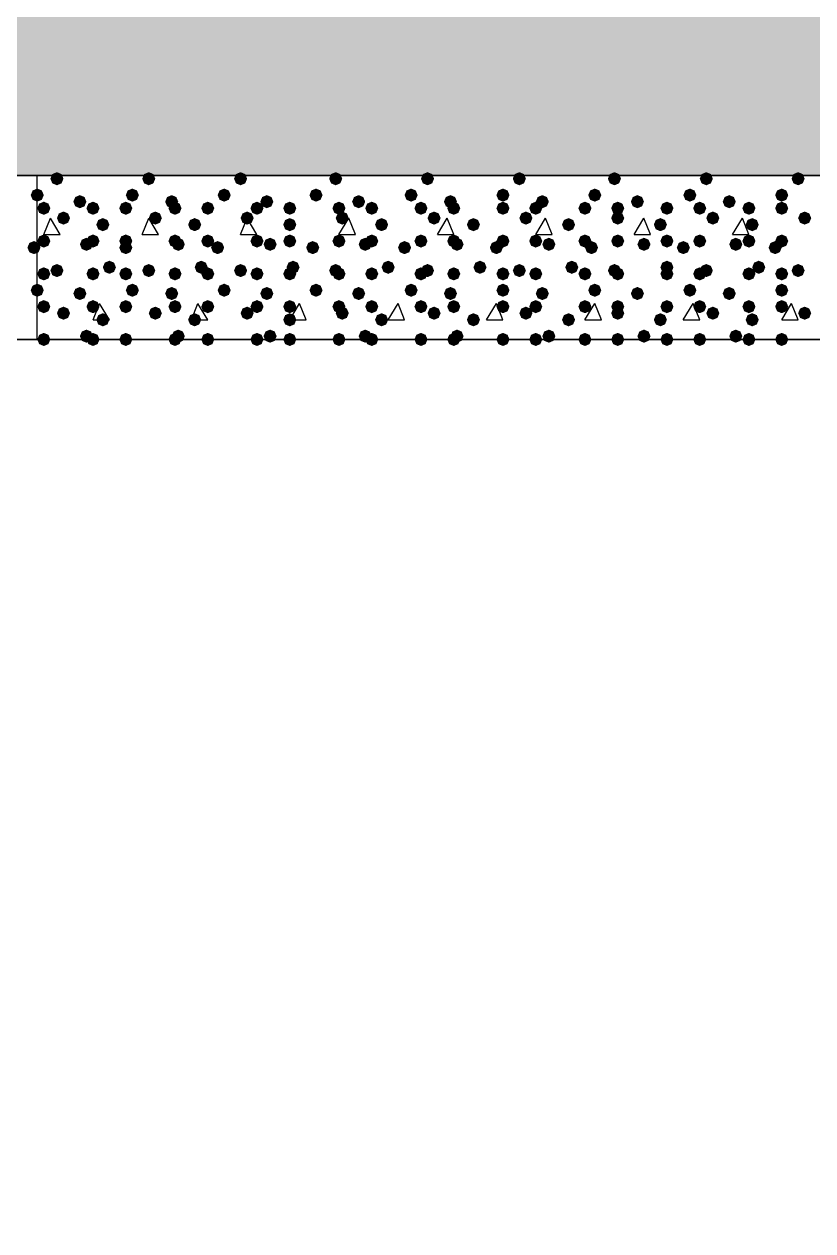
# Model space of a CAD drawing. Header units: millimetres. Extents: x 0 to 420, y 0 to 297.
# Drawn here: x 48.51 to 58.7, y 134.84 to 150.42 of the extents above; entities that cross this region are included whole.
import ezdxf

# ---------------------------------------------------------------- set-up
doc = ezdxf.new("R2010")
doc.units = ezdxf.units.MM
doc.layers.get('0').update_dxf_attribs({"linetype": 'CONTINUOUS'})

msp = doc.modelspace()

# ---------------------------------------------------------------- hatches: boundary and pattern name
at = {"true_color": 0x000008}
h = msp.add_hatch(color=0, dxfattribs=at)
h.paths.add_polyline_path([(379.603, 160.485667), (33.528, 160.485667), (379.603, 148.463)], flags=0)
h.paths.add_polyline_path([(33.528, 160.485667), (379.603, 148.463), (33.528, 148.463)], flags=0)
for points in [[(49.022, 148.420667), (48.997129, 148.360871), (48.937333, 148.336), (48.877538, 148.360871), (48.852667, 148.420667), (48.877537, 148.480462), (48.937333, 148.505333), (48.997129, 148.480463)], [(50.207333, 148.420667), (50.182463, 148.360871), (50.122667, 148.336), (50.062871, 148.360871), (50.038, 148.420667), (50.062871, 148.480462), (50.122667, 148.505333), (50.182462, 148.480463)], [(51.392667, 148.420667), (51.367796, 148.360871), (51.308, 148.336), (51.248204, 148.360871), (51.223333, 148.420667), (51.248204, 148.480462), (51.308, 148.505333), (51.367796, 148.480463)], [(52.620333, 148.420667), (52.595463, 148.360871), (52.535667, 148.336), (52.475871, 148.360871), (52.451, 148.420667), (52.475871, 148.480462), (52.535667, 148.505333), (52.595462, 148.480463)], [(53.805667, 148.420667), (53.780796, 148.360871), (53.721, 148.336), (53.661204, 148.360871), (53.636333, 148.420667), (53.661204, 148.480462), (53.721, 148.505333), (53.780796, 148.480463)], [(54.991, 148.420667), (54.966129, 148.360871), (54.906333, 148.336), (54.846537, 148.360871), (54.821667, 148.420667), (54.846537, 148.480462), (54.906333, 148.505333), (54.966129, 148.480463)], [(56.218667, 148.420667), (56.193796, 148.360871), (56.134, 148.336), (56.074204, 148.360871), (56.049333, 148.420667), (56.074204, 148.480462), (56.134, 148.505333), (56.193796, 148.480463)], [(57.404, 148.420667), (57.379129, 148.360871), (57.319333, 148.336), (57.259538, 148.360871), (57.234667, 148.420667), (57.259537, 148.480462), (57.319333, 148.505333), (57.379129, 148.480463)], [(58.589333, 148.420667), (58.564462, 148.360871), (58.504667, 148.336), (58.444871, 148.360871), (58.42, 148.420667), (58.444871, 148.480462), (58.504667, 148.505333), (58.564462, 148.480463)], [(48.768, 148.209), (48.743129, 148.149204), (48.683333, 148.124333), (48.623537, 148.149204), (48.598667, 148.209), (48.623537, 148.268796), (48.683333, 148.293667), (48.743129, 148.268796)], [(49.995667, 148.209), (49.970796, 148.149204), (49.911, 148.124333), (49.851204, 148.149204), (49.826333, 148.209), (49.851204, 148.268796), (49.911, 148.293667), (49.970796, 148.268796)], [(51.181, 148.209), (51.156129, 148.149204), (51.096333, 148.124333), (51.036537, 148.149204), (51.011667, 148.209), (51.036537, 148.268796), (51.096333, 148.293667), (51.156129, 148.268796)], [(52.366333, 148.209), (52.341462, 148.149204), (52.281667, 148.124333), (52.221871, 148.149204), (52.197, 148.209), (52.221871, 148.268796), (52.281667, 148.293667), (52.341462, 148.268796)], [(53.594, 148.209), (53.569129, 148.149204), (53.509333, 148.124333), (53.449538, 148.149204), (53.424667, 148.209), (53.449537, 148.268796), (53.509333, 148.293667), (53.569129, 148.268796)], [(54.779333, 148.209), (54.754462, 148.149204), (54.694667, 148.124333), (54.634871, 148.149204), (54.61, 148.209), (54.634871, 148.268796), (54.694667, 148.293667), (54.754462, 148.268796)], [(55.964667, 148.209), (55.939796, 148.149204), (55.88, 148.124333), (55.820204, 148.149204), (55.795333, 148.209), (55.820204, 148.268796), (55.88, 148.293667), (55.939796, 148.268796)], [(57.192333, 148.209), (57.167463, 148.149204), (57.107667, 148.124333), (57.047871, 148.149204), (57.023, 148.209), (57.047871, 148.268796), (57.107667, 148.293667), (57.167462, 148.268796)], [(58.377667, 148.209), (58.352796, 148.149204), (58.293, 148.124333), (58.233204, 148.149204), (58.208333, 148.209), (58.233204, 148.268796), (58.293, 148.293667), (58.352796, 148.268796)], [(48.852667, 148.039667), (48.827796, 147.979871), (48.768, 147.955), (48.708204, 147.979871), (48.683333, 148.039667), (48.708204, 148.099462), (48.768, 148.124333), (48.827796, 148.099463)], [(49.318333, 148.124333), (49.293463, 148.064537), (49.233667, 148.039667), (49.173871, 148.064537), (49.149, 148.124333), (49.173871, 148.184129), (49.233667, 148.209), (49.293462, 148.184129)], [(49.487667, 148.039667), (49.462796, 147.979871), (49.403, 147.955), (49.343204, 147.979871), (49.318333, 148.039667), (49.343204, 148.099462), (49.403, 148.124333), (49.462796, 148.099463)], [(49.911, 148.039667), (49.886129, 147.979871), (49.826333, 147.955), (49.766537, 147.979871), (49.741667, 148.039667), (49.766537, 148.099462), (49.826333, 148.124333), (49.886129, 148.099463)], [(50.503667, 148.124333), (50.478796, 148.064537), (50.419, 148.039667), (50.359204, 148.064537), (50.334333, 148.124333), (50.359204, 148.184129), (50.419, 148.209), (50.478796, 148.184129)], [(50.546, 148.039667), (50.521129, 147.979871), (50.461333, 147.955), (50.401537, 147.979871), (50.376667, 148.039667), (50.401537, 148.099462), (50.461333, 148.124333), (50.521129, 148.099463)], [(50.969333, 148.039667), (50.944462, 147.979871), (50.884667, 147.955), (50.824871, 147.979871), (50.8, 148.039667), (50.824871, 148.099462), (50.884667, 148.124333), (50.944462, 148.099463)], [(51.604333, 148.039667), (51.579462, 147.979871), (51.519667, 147.955), (51.459871, 147.979871), (51.435, 148.039667), (51.459871, 148.099462), (51.519667, 148.124333), (51.579462, 148.099463)], [(51.731333, 148.124333), (51.706463, 148.064537), (51.646667, 148.039667), (51.586871, 148.064537), (51.562, 148.124333), (51.586871, 148.184129), (51.646667, 148.209), (51.706462, 148.184129)], [(52.027667, 148.039667), (52.002796, 147.979871), (51.943, 147.955), (51.883204, 147.979871), (51.858333, 148.039667), (51.883204, 148.099462), (51.943, 148.124333), (52.002796, 148.099463)], [(52.662667, 148.039667), (52.637796, 147.979871), (52.578, 147.955), (52.518204, 147.979871), (52.493333, 148.039667), (52.518204, 148.099462), (52.578, 148.124333), (52.637796, 148.099463)], [(52.916667, 148.124333), (52.891796, 148.064537), (52.832, 148.039667), (52.772204, 148.064537), (52.747333, 148.124333), (52.772204, 148.184129), (52.832, 148.209), (52.891796, 148.184129)], [(53.086, 148.039667), (53.061129, 147.979871), (53.001333, 147.955), (52.941537, 147.979871), (52.916667, 148.039667), (52.941537, 148.099462), (53.001333, 148.124333), (53.061129, 148.099463)], [(53.721, 148.039667), (53.696129, 147.979871), (53.636333, 147.955), (53.576537, 147.979871), (53.551667, 148.039667), (53.576537, 148.099462), (53.636333, 148.124333), (53.696129, 148.099463)], [(54.102, 148.124333), (54.077129, 148.064537), (54.017333, 148.039667), (53.957538, 148.064537), (53.932667, 148.124333), (53.957537, 148.184129), (54.017333, 148.209), (54.077129, 148.184129)], [(54.144333, 148.039667), (54.119462, 147.979871), (54.059667, 147.955), (53.999871, 147.979871), (53.975, 148.039667), (53.999871, 148.099462), (54.059667, 148.124333), (54.119462, 148.099463)], [(54.779333, 148.039667), (54.754462, 147.979871), (54.694667, 147.955), (54.634871, 147.979871), (54.61, 148.039667), (54.634871, 148.099462), (54.694667, 148.124333), (54.754462, 148.099463)], [(55.202667, 148.039667), (55.177796, 147.979871), (55.118, 147.955), (55.058204, 147.979871), (55.033333, 148.039667), (55.058204, 148.099462), (55.118, 148.124333), (55.177796, 148.099463)], [(55.287333, 148.124333), (55.262463, 148.064537), (55.202667, 148.039667), (55.142871, 148.064537), (55.118, 148.124333), (55.142871, 148.184129), (55.202667, 148.209), (55.262462, 148.184129)], [(55.837667, 148.039667), (55.812796, 147.979871), (55.753, 147.955), (55.693204, 147.979871), (55.668333, 148.039667), (55.693204, 148.099462), (55.753, 148.124333), (55.812796, 148.099463)], [(56.261, 148.039667), (56.236129, 147.979871), (56.176333, 147.955), (56.116537, 147.979871), (56.091667, 148.039667), (56.116537, 148.099462), (56.176333, 148.124333), (56.236129, 148.099463)], [(56.515, 148.124333), (56.490129, 148.064537), (56.430333, 148.039667), (56.370538, 148.064537), (56.345667, 148.124333), (56.370537, 148.184129), (56.430333, 148.209), (56.490129, 148.184129)], [(56.896, 148.039667), (56.871129, 147.979871), (56.811333, 147.955), (56.751537, 147.979871), (56.726667, 148.039667), (56.751537, 148.099462), (56.811333, 148.124333), (56.871129, 148.099463)], [(57.319333, 148.039667), (57.294462, 147.979871), (57.234667, 147.955), (57.174871, 147.979871), (57.15, 148.039667), (57.174871, 148.099462), (57.234667, 148.124333), (57.294462, 148.099463)], [(57.700333, 148.124333), (57.675463, 148.064537), (57.615667, 148.039667), (57.555871, 148.064537), (57.531, 148.124333), (57.555871, 148.184129), (57.615667, 148.209), (57.675462, 148.184129)], [(57.954333, 148.039667), (57.929462, 147.979871), (57.869667, 147.955), (57.809871, 147.979871), (57.785, 148.039667), (57.809871, 148.099462), (57.869667, 148.124333), (57.929462, 148.099463)], [(58.377667, 148.039667), (58.352796, 147.979871), (58.293, 147.955), (58.233204, 147.979871), (58.208333, 148.039667), (58.233204, 148.099462), (58.293, 148.124333), (58.352796, 148.099463)], [(49.106667, 147.912667), (49.081796, 147.852871), (49.022, 147.828), (48.962204, 147.852871), (48.937333, 147.912667), (48.962204, 147.972462), (49.022, 147.997333), (49.081796, 147.972463)], [(50.292, 147.912667), (50.267129, 147.852871), (50.207333, 147.828), (50.147538, 147.852871), (50.122667, 147.912667), (50.147537, 147.972462), (50.207333, 147.997333), (50.267129, 147.972463)], [(51.477333, 147.912667), (51.452463, 147.852871), (51.392667, 147.828), (51.332871, 147.852871), (51.308, 147.912667), (51.332871, 147.972462), (51.392667, 147.997333), (51.452462, 147.972463)], [(52.705, 147.912667), (52.680129, 147.852871), (52.620333, 147.828), (52.560538, 147.852871), (52.535667, 147.912667), (52.560537, 147.972462), (52.620333, 147.997333), (52.680129, 147.972463)], [(53.890333, 147.912667), (53.865463, 147.852871), (53.805667, 147.828), (53.745871, 147.852871), (53.721, 147.912667), (53.745871, 147.972462), (53.805667, 147.997333), (53.865462, 147.972463)], [(55.075667, 147.912667), (55.050796, 147.852871), (54.991, 147.828), (54.931204, 147.852871), (54.906333, 147.912667), (54.931204, 147.972462), (54.991, 147.997333), (55.050796, 147.972463)], [(56.261, 147.912667), (56.236129, 147.852871), (56.176333, 147.828), (56.116537, 147.852871), (56.091667, 147.912667), (56.116537, 147.972462), (56.176333, 147.997333), (56.236129, 147.972463)], [(57.488667, 147.912667), (57.463796, 147.852871), (57.404, 147.828), (57.344204, 147.852871), (57.319333, 147.912667), (57.344204, 147.972462), (57.404, 147.997333), (57.463796, 147.972463)], [(58.674, 147.912667), (58.649129, 147.852871), (58.589333, 147.828), (58.529538, 147.852871), (58.504667, 147.912667), (58.529537, 147.972462), (58.589333, 147.997333), (58.649129, 147.972463)], [(49.614667, 147.828), (49.589796, 147.768204), (49.53, 147.743333), (49.470204, 147.768204), (49.445333, 147.828), (49.470204, 147.887796), (49.53, 147.912667), (49.589796, 147.887796)], [(50.8, 147.828), (50.775129, 147.768204), (50.715333, 147.743333), (50.655538, 147.768204), (50.630667, 147.828), (50.655537, 147.887796), (50.715333, 147.912667), (50.775129, 147.887796)], [(52.027667, 147.828), (52.002796, 147.768204), (51.943, 147.743333), (51.883204, 147.768204), (51.858333, 147.828), (51.883204, 147.887796), (51.943, 147.912667), (52.002796, 147.887796)], [(53.213, 147.828), (53.188129, 147.768204), (53.128333, 147.743333), (53.068537, 147.768204), (53.043667, 147.828), (53.068537, 147.887796), (53.128333, 147.912667), (53.188129, 147.887796)], [(54.398333, 147.828), (54.373463, 147.768204), (54.313667, 147.743333), (54.253871, 147.768204), (54.229, 147.828), (54.253871, 147.887796), (54.313667, 147.912667), (54.373462, 147.887796)], [(55.626, 147.828), (55.601129, 147.768204), (55.541333, 147.743333), (55.481537, 147.768204), (55.456667, 147.828), (55.481537, 147.887796), (55.541333, 147.912667), (55.601129, 147.887796)], [(56.811333, 147.828), (56.786462, 147.768204), (56.726667, 147.743333), (56.666871, 147.768204), (56.642, 147.828), (56.666871, 147.887796), (56.726667, 147.912667), (56.786462, 147.887796)], [(57.996667, 147.828), (57.971796, 147.768204), (57.912, 147.743333), (57.852204, 147.768204), (57.827333, 147.828), (57.852204, 147.887796), (57.912, 147.912667), (57.971796, 147.887796)], [(48.852667, 147.616333), (48.827796, 147.556537), (48.768, 147.531667), (48.708204, 147.556537), (48.683333, 147.616333), (48.708204, 147.676129), (48.768, 147.701), (48.827796, 147.676129)], [(49.403, 147.574), (49.378129, 147.514204), (49.318333, 147.489333), (49.258537, 147.514204), (49.233667, 147.574), (49.258537, 147.633796), (49.318333, 147.658667), (49.378129, 147.633796)], [(49.487667, 147.616333), (49.462796, 147.556537), (49.403, 147.531667), (49.343204, 147.556537), (49.318333, 147.616333), (49.343204, 147.676129), (49.403, 147.701), (49.462796, 147.676129)], [(49.911, 147.616333), (49.886129, 147.556537), (49.826333, 147.531667), (49.766537, 147.556537), (49.741667, 147.616333), (49.766537, 147.676129), (49.826333, 147.701), (49.886129, 147.676129)], [(50.546, 147.616333), (50.521129, 147.556537), (50.461333, 147.531667), (50.401537, 147.556537), (50.376667, 147.616333), (50.401537, 147.676129), (50.461333, 147.701), (50.521129, 147.676129)], [(50.588333, 147.574), (50.563463, 147.514204), (50.503667, 147.489333), (50.443871, 147.514204), (50.419, 147.574), (50.443871, 147.633796), (50.503667, 147.658667), (50.563462, 147.633796)], [(50.969333, 147.616333), (50.944462, 147.556537), (50.884667, 147.531667), (50.824871, 147.556537), (50.8, 147.616333), (50.824871, 147.676129), (50.884667, 147.701), (50.944462, 147.676129)], [(51.604333, 147.616333), (51.579462, 147.556537), (51.519667, 147.531667), (51.459871, 147.556537), (51.435, 147.616333), (51.459871, 147.676129), (51.519667, 147.701), (51.579462, 147.676129)], [(51.773667, 147.574), (51.748796, 147.514204), (51.689, 147.489333), (51.629204, 147.514204), (51.604333, 147.574), (51.629204, 147.633796), (51.689, 147.658667), (51.748796, 147.633796)], [(52.027667, 147.616333), (52.002796, 147.556537), (51.943, 147.531667), (51.883204, 147.556537), (51.858333, 147.616333), (51.883204, 147.676129), (51.943, 147.701), (52.002796, 147.676129)], [(52.662667, 147.616333), (52.637796, 147.556537), (52.578, 147.531667), (52.518204, 147.556537), (52.493333, 147.616333), (52.518204, 147.676129), (52.578, 147.701), (52.637796, 147.676129)], [(53.001333, 147.574), (52.976462, 147.514204), (52.916667, 147.489333), (52.856871, 147.514204), (52.832, 147.574), (52.856871, 147.633796), (52.916667, 147.658667), (52.976462, 147.633796)], [(53.086, 147.616333), (53.061129, 147.556537), (53.001333, 147.531667), (52.941537, 147.556537), (52.916667, 147.616333), (52.941537, 147.676129), (53.001333, 147.701), (53.061129, 147.676129)], [(53.721, 147.616333), (53.696129, 147.556537), (53.636333, 147.531667), (53.576537, 147.556537), (53.551667, 147.616333), (53.576537, 147.676129), (53.636333, 147.701), (53.696129, 147.676129)], [(54.144333, 147.616333), (54.119462, 147.556537), (54.059667, 147.531667), (53.999871, 147.556537), (53.975, 147.616333), (53.999871, 147.676129), (54.059667, 147.701), (54.119462, 147.676129)], [(54.186667, 147.574), (54.161796, 147.514204), (54.102, 147.489333), (54.042204, 147.514204), (54.017333, 147.574), (54.042204, 147.633796), (54.102, 147.658667), (54.161796, 147.633796)], [(54.779333, 147.616333), (54.754462, 147.556537), (54.694667, 147.531667), (54.634871, 147.556537), (54.61, 147.616333), (54.634871, 147.676129), (54.694667, 147.701), (54.754462, 147.676129)], [(55.202667, 147.616333), (55.177796, 147.556537), (55.118, 147.531667), (55.058204, 147.556537), (55.033333, 147.616333), (55.058204, 147.676129), (55.118, 147.701), (55.177796, 147.676129)], [(55.372, 147.574), (55.347129, 147.514204), (55.287333, 147.489333), (55.227538, 147.514204), (55.202667, 147.574), (55.227537, 147.633796), (55.287333, 147.658667), (55.347129, 147.633796)], [(55.837667, 147.616333), (55.812796, 147.556537), (55.753, 147.531667), (55.693204, 147.556537), (55.668333, 147.616333), (55.693204, 147.676129), (55.753, 147.701), (55.812796, 147.676129)], [(56.261, 147.616333), (56.236129, 147.556537), (56.176333, 147.531667), (56.116537, 147.556537), (56.091667, 147.616333), (56.116537, 147.676129), (56.176333, 147.701), (56.236129, 147.676129)], [(56.599667, 147.574), (56.574796, 147.514204), (56.515, 147.489333), (56.455204, 147.514204), (56.430333, 147.574), (56.455204, 147.633796), (56.515, 147.658667), (56.574796, 147.633796)], [(56.896, 147.616333), (56.871129, 147.556537), (56.811333, 147.531667), (56.751537, 147.556537), (56.726667, 147.616333), (56.751537, 147.676129), (56.811333, 147.701), (56.871129, 147.676129)], [(57.319333, 147.616333), (57.294462, 147.556537), (57.234667, 147.531667), (57.174871, 147.556537), (57.15, 147.616333), (57.174871, 147.676129), (57.234667, 147.701), (57.294462, 147.676129)], [(57.785, 147.574), (57.760129, 147.514204), (57.700333, 147.489333), (57.640538, 147.514204), (57.615667, 147.574), (57.640537, 147.633796), (57.700333, 147.658667), (57.760129, 147.633796)], [(57.954333, 147.616333), (57.929462, 147.556537), (57.869667, 147.531667), (57.809871, 147.556537), (57.785, 147.616333), (57.809871, 147.676129), (57.869667, 147.701), (57.929462, 147.676129)], [(58.377667, 147.616333), (58.352796, 147.556537), (58.293, 147.531667), (58.233204, 147.556537), (58.208333, 147.616333), (58.233204, 147.676129), (58.293, 147.701), (58.352796, 147.676129)], [(49.911, 147.531667), (49.886129, 147.471871), (49.826333, 147.447), (49.766537, 147.471871), (49.741667, 147.531667), (49.766537, 147.591462), (49.826333, 147.616333), (49.886129, 147.591463)], [(51.096333, 147.531667), (51.071462, 147.471871), (51.011667, 147.447), (50.951871, 147.471871), (50.927, 147.531667), (50.951871, 147.591462), (51.011667, 147.616333), (51.071462, 147.591463)], [(52.324, 147.531667), (52.299129, 147.471871), (52.239333, 147.447), (52.179538, 147.471871), (52.154667, 147.531667), (52.179537, 147.591462), (52.239333, 147.616333), (52.299129, 147.591463)], [(53.509333, 147.531667), (53.484462, 147.471871), (53.424667, 147.447), (53.364871, 147.471871), (53.34, 147.531667), (53.364871, 147.591462), (53.424667, 147.616333), (53.484462, 147.591463)], [(54.694667, 147.531667), (54.669796, 147.471871), (54.61, 147.447), (54.550204, 147.471871), (54.525333, 147.531667), (54.550204, 147.591462), (54.61, 147.616333), (54.669796, 147.591463)], [(55.922333, 147.531667), (55.897463, 147.471871), (55.837667, 147.447), (55.777871, 147.471871), (55.753, 147.531667), (55.777871, 147.591462), (55.837667, 147.616333), (55.897462, 147.591463)], [(57.107667, 147.531667), (57.082796, 147.471871), (57.023, 147.447), (56.963204, 147.471871), (56.938333, 147.531667), (56.963204, 147.591462), (57.023, 147.616333), (57.082796, 147.591463)], [(58.293, 147.531667), (58.268129, 147.471871), (58.208333, 147.447), (58.148537, 147.471871), (58.123667, 147.531667), (58.148537, 147.591462), (58.208333, 147.616333), (58.268129, 147.591463)], [(49.699333, 147.277667), (49.674462, 147.217871), (49.614667, 147.193), (49.554871, 147.217871), (49.53, 147.277667), (49.554871, 147.337462), (49.614667, 147.362333), (49.674462, 147.337463)], [(50.884667, 147.277667), (50.859796, 147.217871), (50.8, 147.193), (50.740204, 147.217871), (50.715333, 147.277667), (50.740204, 147.337462), (50.8, 147.362333), (50.859796, 147.337463)], [(52.07, 147.277667), (52.045129, 147.217871), (51.985333, 147.193), (51.925538, 147.217871), (51.900667, 147.277667), (51.925537, 147.337462), (51.985333, 147.362333), (52.045129, 147.337463)], [(53.297667, 147.277667), (53.272796, 147.217871), (53.213, 147.193), (53.153204, 147.217871), (53.128333, 147.277667), (53.153204, 147.337462), (53.213, 147.362333), (53.272796, 147.337463)], [(54.483, 147.277667), (54.458129, 147.217871), (54.398333, 147.193), (54.338537, 147.217871), (54.313667, 147.277667), (54.338537, 147.337462), (54.398333, 147.362333), (54.458129, 147.337463)], [(55.668333, 147.277667), (55.643463, 147.217871), (55.583667, 147.193), (55.523871, 147.217871), (55.499, 147.277667), (55.523871, 147.337462), (55.583667, 147.362333), (55.643462, 147.337463)], [(56.896, 147.277667), (56.871129, 147.217871), (56.811333, 147.193), (56.751537, 147.217871), (56.726667, 147.277667), (56.751537, 147.337462), (56.811333, 147.362333), (56.871129, 147.337463)], [(58.081333, 147.277667), (58.056462, 147.217871), (57.996667, 147.193), (57.936871, 147.217871), (57.912, 147.277667), (57.936871, 147.337462), (57.996667, 147.362333), (58.056462, 147.337463)], [(48.852667, 147.193), (48.827796, 147.133204), (48.768, 147.108333), (48.708204, 147.133204), (48.683333, 147.193), (48.708204, 147.252796), (48.768, 147.277667), (48.827796, 147.252796)], [(49.022, 147.235333), (48.997129, 147.175537), (48.937333, 147.150667), (48.877538, 147.175537), (48.852667, 147.235333), (48.877537, 147.295129), (48.937333, 147.32), (48.997129, 147.295129)], [(49.487667, 147.193), (49.462796, 147.133204), (49.403, 147.108333), (49.343204, 147.133204), (49.318333, 147.193), (49.343204, 147.252796), (49.403, 147.277667), (49.462796, 147.252796)], [(49.911, 147.193), (49.886129, 147.133204), (49.826333, 147.108333), (49.766537, 147.133204), (49.741667, 147.193), (49.766537, 147.252796), (49.826333, 147.277667), (49.886129, 147.252796)], [(50.207333, 147.235333), (50.182463, 147.175537), (50.122667, 147.150667), (50.062871, 147.175537), (50.038, 147.235333), (50.062871, 147.295129), (50.122667, 147.32), (50.182462, 147.295129)], [(50.546, 147.193), (50.521129, 147.133204), (50.461333, 147.108333), (50.401537, 147.133204), (50.376667, 147.193), (50.401537, 147.252796), (50.461333, 147.277667), (50.521129, 147.252796)], [(50.969333, 147.193), (50.944462, 147.133204), (50.884667, 147.108333), (50.824871, 147.133204), (50.8, 147.193), (50.824871, 147.252796), (50.884667, 147.277667), (50.944462, 147.252796)], [(51.392667, 147.235333), (51.367796, 147.175537), (51.308, 147.150667), (51.248204, 147.175537), (51.223333, 147.235333), (51.248204, 147.295129), (51.308, 147.32), (51.367796, 147.295129)], [(51.604333, 147.193), (51.579462, 147.133204), (51.519667, 147.108333), (51.459871, 147.133204), (51.435, 147.193), (51.459871, 147.252796), (51.519667, 147.277667), (51.579462, 147.252796)], [(52.027667, 147.193), (52.002796, 147.133204), (51.943, 147.108333), (51.883204, 147.133204), (51.858333, 147.193), (51.883204, 147.252796), (51.943, 147.277667), (52.002796, 147.252796)], [(52.620333, 147.235333), (52.595463, 147.175537), (52.535667, 147.150667), (52.475871, 147.175537), (52.451, 147.235333), (52.475871, 147.295129), (52.535667, 147.32), (52.595462, 147.295129)], [(52.662667, 147.193), (52.637796, 147.133204), (52.578, 147.108333), (52.518204, 147.133204), (52.493333, 147.193), (52.518204, 147.252796), (52.578, 147.277667), (52.637796, 147.252796)], [(53.086, 147.193), (53.061129, 147.133204), (53.001333, 147.108333), (52.941537, 147.133204), (52.916667, 147.193), (52.941537, 147.252796), (53.001333, 147.277667), (53.061129, 147.252796)], [(53.721, 147.193), (53.696129, 147.133204), (53.636333, 147.108333), (53.576537, 147.133204), (53.551667, 147.193), (53.576537, 147.252796), (53.636333, 147.277667), (53.696129, 147.252796)], [(53.805667, 147.235333), (53.780796, 147.175537), (53.721, 147.150667), (53.661204, 147.175537), (53.636333, 147.235333), (53.661204, 147.295129), (53.721, 147.32), (53.780796, 147.295129)], [(54.144333, 147.193), (54.119462, 147.133204), (54.059667, 147.108333), (53.999871, 147.133204), (53.975, 147.193), (53.999871, 147.252796), (54.059667, 147.277667), (54.119462, 147.252796)], [(54.779333, 147.193), (54.754462, 147.133204), (54.694667, 147.108333), (54.634871, 147.133204), (54.61, 147.193), (54.634871, 147.252796), (54.694667, 147.277667), (54.754462, 147.252796)], [(54.991, 147.235333), (54.966129, 147.175537), (54.906333, 147.150667), (54.846537, 147.175537), (54.821667, 147.235333), (54.846537, 147.295129), (54.906333, 147.32), (54.966129, 147.295129)], [(55.202667, 147.193), (55.177796, 147.133204), (55.118, 147.108333), (55.058204, 147.133204), (55.033333, 147.193), (55.058204, 147.252796), (55.118, 147.277667), (55.177796, 147.252796)], [(55.837667, 147.193), (55.812796, 147.133204), (55.753, 147.108333), (55.693204, 147.133204), (55.668333, 147.193), (55.693204, 147.252796), (55.753, 147.277667), (55.812796, 147.252796)], [(56.218667, 147.235333), (56.193796, 147.175537), (56.134, 147.150667), (56.074204, 147.175537), (56.049333, 147.235333), (56.074204, 147.295129), (56.134, 147.32), (56.193796, 147.295129)], [(56.261, 147.193), (56.236129, 147.133204), (56.176333, 147.108333), (56.116537, 147.133204), (56.091667, 147.193), (56.116537, 147.252796), (56.176333, 147.277667), (56.236129, 147.252796)], [(56.896, 147.193), (56.871129, 147.133204), (56.811333, 147.108333), (56.751537, 147.133204), (56.726667, 147.193), (56.751537, 147.252796), (56.811333, 147.277667), (56.871129, 147.252796)], [(57.319333, 147.193), (57.294462, 147.133204), (57.234667, 147.108333), (57.174871, 147.133204), (57.15, 147.193), (57.174871, 147.252796), (57.234667, 147.277667), (57.294462, 147.252796)], [(57.404, 147.235333), (57.379129, 147.175537), (57.319333, 147.150667), (57.259538, 147.175537), (57.234667, 147.235333), (57.259537, 147.295129), (57.319333, 147.32), (57.379129, 147.295129)], [(57.954333, 147.193), (57.929462, 147.133204), (57.869667, 147.108333), (57.809871, 147.133204), (57.785, 147.193), (57.809871, 147.252796), (57.869667, 147.277667), (57.929462, 147.252796)], [(58.377667, 147.193), (58.352796, 147.133204), (58.293, 147.108333), (58.233204, 147.133204), (58.208333, 147.193), (58.233204, 147.252796), (58.293, 147.277667), (58.352796, 147.252796)], [(58.589333, 147.235333), (58.564462, 147.175537), (58.504667, 147.150667), (58.444871, 147.175537), (58.42, 147.235333), (58.444871, 147.295129), (58.504667, 147.32), (58.564462, 147.295129)], [(48.768, 146.981333), (48.743129, 146.921537), (48.683333, 146.896667), (48.623537, 146.921537), (48.598667, 146.981333), (48.623537, 147.041129), (48.683333, 147.066), (48.743129, 147.041129)], [(49.318333, 146.939), (49.293463, 146.879204), (49.233667, 146.854333), (49.173871, 146.879204), (49.149, 146.939), (49.173871, 146.998796), (49.233667, 147.023667), (49.293462, 146.998796)], [(49.995667, 146.981333), (49.970796, 146.921537), (49.911, 146.896667), (49.851204, 146.921537), (49.826333, 146.981333), (49.851204, 147.041129), (49.911, 147.066), (49.970796, 147.041129)], [(50.503667, 146.939), (50.478796, 146.879204), (50.419, 146.854333), (50.359204, 146.879204), (50.334333, 146.939), (50.359204, 146.998796), (50.419, 147.023667), (50.478796, 146.998796)], [(51.181, 146.981333), (51.156129, 146.921537), (51.096333, 146.896667), (51.036537, 146.921537), (51.011667, 146.981333), (51.036537, 147.041129), (51.096333, 147.066), (51.156129, 147.041129)], [(51.731333, 146.939), (51.706463, 146.879204), (51.646667, 146.854333), (51.586871, 146.879204), (51.562, 146.939), (51.586871, 146.998796), (51.646667, 147.023667), (51.706462, 146.998796)], [(52.366333, 146.981333), (52.341462, 146.921537), (52.281667, 146.896667), (52.221871, 146.921537), (52.197, 146.981333), (52.221871, 147.041129), (52.281667, 147.066), (52.341462, 147.041129)], [(52.916667, 146.939), (52.891796, 146.879204), (52.832, 146.854333), (52.772204, 146.879204), (52.747333, 146.939), (52.772204, 146.998796), (52.832, 147.023667), (52.891796, 146.998796)], [(53.594, 146.981333), (53.569129, 146.921537), (53.509333, 146.896667), (53.449538, 146.921537), (53.424667, 146.981333), (53.449537, 147.041129), (53.509333, 147.066), (53.569129, 147.041129)], [(54.102, 146.939), (54.077129, 146.879204), (54.017333, 146.854333), (53.957538, 146.879204), (53.932667, 146.939), (53.957537, 146.998796), (54.017333, 147.023667), (54.077129, 146.998796)], [(54.779333, 146.981333), (54.754462, 146.921537), (54.694667, 146.896667), (54.634871, 146.921537), (54.61, 146.981333), (54.634871, 147.041129), (54.694667, 147.066), (54.754462, 147.041129)], [(55.287333, 146.939), (55.262463, 146.879204), (55.202667, 146.854333), (55.142871, 146.879204), (55.118, 146.939), (55.142871, 146.998796), (55.202667, 147.023667), (55.262462, 146.998796)], [(55.964667, 146.981333), (55.939796, 146.921537), (55.88, 146.896667), (55.820204, 146.921537), (55.795333, 146.981333), (55.820204, 147.041129), (55.88, 147.066), (55.939796, 147.041129)], [(56.515, 146.939), (56.490129, 146.879204), (56.430333, 146.854333), (56.370538, 146.879204), (56.345667, 146.939), (56.370537, 146.998796), (56.430333, 147.023667), (56.490129, 146.998796)], [(57.192333, 146.981333), (57.167463, 146.921537), (57.107667, 146.896667), (57.047871, 146.921537), (57.023, 146.981333), (57.047871, 147.041129), (57.107667, 147.066), (57.167462, 147.041129)], [(57.700333, 146.939), (57.675463, 146.879204), (57.615667, 146.854333), (57.555871, 146.879204), (57.531, 146.939), (57.555871, 146.998796), (57.615667, 147.023667), (57.675462, 146.998796)], [(58.377667, 146.981333), (58.352796, 146.921537), (58.293, 146.896667), (58.233204, 146.921537), (58.208333, 146.981333), (58.233204, 147.041129), (58.293, 147.066), (58.352796, 147.041129)], [(48.852667, 146.769667), (48.827796, 146.709871), (48.768, 146.685), (48.708204, 146.709871), (48.683333, 146.769667), (48.708204, 146.829462), (48.768, 146.854333), (48.827796, 146.829463)], [(49.106667, 146.685), (49.081796, 146.625204), (49.022, 146.600333), (48.962204, 146.625204), (48.937333, 146.685), (48.962204, 146.744796), (49.022, 146.769667), (49.081796, 146.744796)], [(49.487667, 146.769667), (49.462796, 146.709871), (49.403, 146.685), (49.343204, 146.709871), (49.318333, 146.769667), (49.343204, 146.829462), (49.403, 146.854333), (49.462796, 146.829463)], [(49.911, 146.769667), (49.886129, 146.709871), (49.826333, 146.685), (49.766537, 146.709871), (49.741667, 146.769667), (49.766537, 146.829462), (49.826333, 146.854333), (49.886129, 146.829463)], [(50.292, 146.685), (50.267129, 146.625204), (50.207333, 146.600333), (50.147538, 146.625204), (50.122667, 146.685), (50.147537, 146.744796), (50.207333, 146.769667), (50.267129, 146.744796)], [(50.546, 146.769667), (50.521129, 146.709871), (50.461333, 146.685), (50.401537, 146.709871), (50.376667, 146.769667), (50.401537, 146.829462), (50.461333, 146.854333), (50.521129, 146.829463)], [(50.969333, 146.769667), (50.944462, 146.709871), (50.884667, 146.685), (50.824871, 146.709871), (50.8, 146.769667), (50.824871, 146.829462), (50.884667, 146.854333), (50.944462, 146.829463)], [(51.477333, 146.685), (51.452463, 146.625204), (51.392667, 146.600333), (51.332871, 146.625204), (51.308, 146.685), (51.332871, 146.744796), (51.392667, 146.769667), (51.452462, 146.744796)], [(51.604333, 146.769667), (51.579462, 146.709871), (51.519667, 146.685), (51.459871, 146.709871), (51.435, 146.769667), (51.459871, 146.829462), (51.519667, 146.854333), (51.579462, 146.829463)], [(52.027667, 146.769667), (52.002796, 146.709871), (51.943, 146.685), (51.883204, 146.709871), (51.858333, 146.769667), (51.883204, 146.829462), (51.943, 146.854333), (52.002796, 146.829463)], [(52.662667, 146.769667), (52.637796, 146.709871), (52.578, 146.685), (52.518204, 146.709871), (52.493333, 146.769667), (52.518204, 146.829462), (52.578, 146.854333), (52.637796, 146.829463)], [(52.705, 146.685), (52.680129, 146.625204), (52.620333, 146.600333), (52.560538, 146.625204), (52.535667, 146.685), (52.560537, 146.744796), (52.620333, 146.769667), (52.680129, 146.744796)], [(53.086, 146.769667), (53.061129, 146.709871), (53.001333, 146.685), (52.941537, 146.709871), (52.916667, 146.769667), (52.941537, 146.829462), (53.001333, 146.854333), (53.061129, 146.829463)], [(53.721, 146.769667), (53.696129, 146.709871), (53.636333, 146.685), (53.576537, 146.709871), (53.551667, 146.769667), (53.576537, 146.829462), (53.636333, 146.854333), (53.696129, 146.829463)], [(53.890333, 146.685), (53.865463, 146.625204), (53.805667, 146.600333), (53.745871, 146.625204), (53.721, 146.685), (53.745871, 146.744796), (53.805667, 146.769667), (53.865462, 146.744796)], [(54.144333, 146.769667), (54.119462, 146.709871), (54.059667, 146.685), (53.999871, 146.709871), (53.975, 146.769667), (53.999871, 146.829462), (54.059667, 146.854333), (54.119462, 146.829463)], [(54.779333, 146.769667), (54.754462, 146.709871), (54.694667, 146.685), (54.634871, 146.709871), (54.61, 146.769667), (54.634871, 146.829462), (54.694667, 146.854333), (54.754462, 146.829463)], [(55.075667, 146.685), (55.050796, 146.625204), (54.991, 146.600333), (54.931204, 146.625204), (54.906333, 146.685), (54.931204, 146.744796), (54.991, 146.769667), (55.050796, 146.744796)], [(55.202667, 146.769667), (55.177796, 146.709871), (55.118, 146.685), (55.058204, 146.709871), (55.033333, 146.769667), (55.058204, 146.829462), (55.118, 146.854333), (55.177796, 146.829463)], [(55.837667, 146.769667), (55.812796, 146.709871), (55.753, 146.685), (55.693204, 146.709871), (55.668333, 146.769667), (55.693204, 146.829462), (55.753, 146.854333), (55.812796, 146.829463)], [(56.261, 146.769667), (56.236129, 146.709871), (56.176333, 146.685), (56.116537, 146.709871), (56.091667, 146.769667), (56.116537, 146.829462), (56.176333, 146.854333), (56.236129, 146.829463)], [(56.261, 146.685), (56.236129, 146.625204), (56.176333, 146.600333), (56.116537, 146.625204), (56.091667, 146.685), (56.116537, 146.744796), (56.176333, 146.769667), (56.236129, 146.744796)], [(56.896, 146.769667), (56.871129, 146.709871), (56.811333, 146.685), (56.751537, 146.709871), (56.726667, 146.769667), (56.751537, 146.829462), (56.811333, 146.854333), (56.871129, 146.829463)], [(57.319333, 146.769667), (57.294462, 146.709871), (57.234667, 146.685), (57.174871, 146.709871), (57.15, 146.769667), (57.174871, 146.829462), (57.234667, 146.854333), (57.294462, 146.829463)], [(57.488667, 146.685), (57.463796, 146.625204), (57.404, 146.600333), (57.344204, 146.625204), (57.319333, 146.685), (57.344204, 146.744796), (57.404, 146.769667), (57.463796, 146.744796)], [(57.954333, 146.769667), (57.929462, 146.709871), (57.869667, 146.685), (57.809871, 146.709871), (57.785, 146.769667), (57.809871, 146.829462), (57.869667, 146.854333), (57.929462, 146.829463)], [(58.377667, 146.769667), (58.352796, 146.709871), (58.293, 146.685), (58.233204, 146.709871), (58.208333, 146.769667), (58.233204, 146.829462), (58.293, 146.854333), (58.352796, 146.829463)], [(58.674, 146.685), (58.649129, 146.625204), (58.589333, 146.600333), (58.529538, 146.625204), (58.504667, 146.685), (58.529537, 146.744796), (58.589333, 146.769667), (58.649129, 146.744796)], [(49.614667, 146.600333), (49.589796, 146.540537), (49.53, 146.515667), (49.470204, 146.540537), (49.445333, 146.600333), (49.470204, 146.660129), (49.53, 146.685), (49.589796, 146.660129)], [(50.8, 146.600333), (50.775129, 146.540537), (50.715333, 146.515667), (50.655538, 146.540537), (50.630667, 146.600333), (50.655537, 146.660129), (50.715333, 146.685), (50.775129, 146.660129)], [(52.027667, 146.600333), (52.002796, 146.540537), (51.943, 146.515667), (51.883204, 146.540537), (51.858333, 146.600333), (51.883204, 146.660129), (51.943, 146.685), (52.002796, 146.660129)], [(53.213, 146.600333), (53.188129, 146.540537), (53.128333, 146.515667), (53.068537, 146.540537), (53.043667, 146.600333), (53.068537, 146.660129), (53.128333, 146.685), (53.188129, 146.660129)], [(54.398333, 146.600333), (54.373463, 146.540537), (54.313667, 146.515667), (54.253871, 146.540537), (54.229, 146.600333), (54.253871, 146.660129), (54.313667, 146.685), (54.373462, 146.660129)], [(55.626, 146.600333), (55.601129, 146.540537), (55.541333, 146.515667), (55.481537, 146.540537), (55.456667, 146.600333), (55.481537, 146.660129), (55.541333, 146.685), (55.601129, 146.660129)], [(56.811333, 146.600333), (56.786462, 146.540537), (56.726667, 146.515667), (56.666871, 146.540537), (56.642, 146.600333), (56.666871, 146.660129), (56.726667, 146.685), (56.786462, 146.660129)], [(57.996667, 146.600333), (57.971796, 146.540537), (57.912, 146.515667), (57.852204, 146.540537), (57.827333, 146.600333), (57.852204, 146.660129), (57.912, 146.685), (57.971796, 146.660129)], [(48.852667, 146.346333), (48.827796, 146.286537), (48.768, 146.261667), (48.708204, 146.286537), (48.683333, 146.346333), (48.708204, 146.406129), (48.768, 146.431), (48.827796, 146.406129)], [(49.403, 146.388667), (49.378129, 146.328871), (49.318333, 146.304), (49.258537, 146.328871), (49.233667, 146.388667), (49.258537, 146.448462), (49.318333, 146.473333), (49.378129, 146.448463)], [(49.487667, 146.346333), (49.462796, 146.286537), (49.403, 146.261667), (49.343204, 146.286537), (49.318333, 146.346333), (49.343204, 146.406129), (49.403, 146.431), (49.462796, 146.406129)], [(49.911, 146.346333), (49.886129, 146.286537), (49.826333, 146.261667), (49.766537, 146.286537), (49.741667, 146.346333), (49.766537, 146.406129), (49.826333, 146.431), (49.886129, 146.406129)], [(50.546, 146.346333), (50.521129, 146.286537), (50.461333, 146.261667), (50.401537, 146.286537), (50.376667, 146.346333), (50.401537, 146.406129), (50.461333, 146.431), (50.521129, 146.406129)], [(50.588333, 146.388667), (50.563463, 146.328871), (50.503667, 146.304), (50.443871, 146.328871), (50.419, 146.388667), (50.443871, 146.448462), (50.503667, 146.473333), (50.563462, 146.448463)], [(50.969333, 146.346333), (50.944462, 146.286537), (50.884667, 146.261667), (50.824871, 146.286537), (50.8, 146.346333), (50.824871, 146.406129), (50.884667, 146.431), (50.944462, 146.406129)], [(51.604333, 146.346333), (51.579462, 146.286537), (51.519667, 146.261667), (51.459871, 146.286537), (51.435, 146.346333), (51.459871, 146.406129), (51.519667, 146.431), (51.579462, 146.406129)], [(51.773667, 146.388667), (51.748796, 146.328871), (51.689, 146.304), (51.629204, 146.328871), (51.604333, 146.388667), (51.629204, 146.448462), (51.689, 146.473333), (51.748796, 146.448463)], [(52.027667, 146.346333), (52.002796, 146.286537), (51.943, 146.261667), (51.883204, 146.286537), (51.858333, 146.346333), (51.883204, 146.406129), (51.943, 146.431), (52.002796, 146.406129)], [(52.662667, 146.346333), (52.637796, 146.286537), (52.578, 146.261667), (52.518204, 146.286537), (52.493333, 146.346333), (52.518204, 146.406129), (52.578, 146.431), (52.637796, 146.406129)], [(53.001333, 146.388667), (52.976462, 146.328871), (52.916667, 146.304), (52.856871, 146.328871), (52.832, 146.388667), (52.856871, 146.448462), (52.916667, 146.473333), (52.976462, 146.448463)], [(53.086, 146.346333), (53.061129, 146.286537), (53.001333, 146.261667), (52.941537, 146.286537), (52.916667, 146.346333), (52.941537, 146.406129), (53.001333, 146.431), (53.061129, 146.406129)], [(53.721, 146.346333), (53.696129, 146.286537), (53.636333, 146.261667), (53.576537, 146.286537), (53.551667, 146.346333), (53.576537, 146.406129), (53.636333, 146.431), (53.696129, 146.406129)], [(54.144333, 146.346333), (54.119462, 146.286537), (54.059667, 146.261667), (53.999871, 146.286537), (53.975, 146.346333), (53.999871, 146.406129), (54.059667, 146.431), (54.119462, 146.406129)], [(54.186667, 146.388667), (54.161796, 146.328871), (54.102, 146.304), (54.042204, 146.328871), (54.017333, 146.388667), (54.042204, 146.448462), (54.102, 146.473333), (54.161796, 146.448463)], [(54.779333, 146.346333), (54.754462, 146.286537), (54.694667, 146.261667), (54.634871, 146.286537), (54.61, 146.346333), (54.634871, 146.406129), (54.694667, 146.431), (54.754462, 146.406129)], [(55.202667, 146.346333), (55.177796, 146.286537), (55.118, 146.261667), (55.058204, 146.286537), (55.033333, 146.346333), (55.058204, 146.406129), (55.118, 146.431), (55.177796, 146.406129)], [(55.372, 146.388667), (55.347129, 146.328871), (55.287333, 146.304), (55.227538, 146.328871), (55.202667, 146.388667), (55.227537, 146.448462), (55.287333, 146.473333), (55.347129, 146.448463)], [(55.837667, 146.346333), (55.812796, 146.286537), (55.753, 146.261667), (55.693204, 146.286537), (55.668333, 146.346333), (55.693204, 146.406129), (55.753, 146.431), (55.812796, 146.406129)], [(56.261, 146.346333), (56.236129, 146.286537), (56.176333, 146.261667), (56.116537, 146.286537), (56.091667, 146.346333), (56.116537, 146.406129), (56.176333, 146.431), (56.236129, 146.406129)], [(56.599667, 146.388667), (56.574796, 146.328871), (56.515, 146.304), (56.455204, 146.328871), (56.430333, 146.388667), (56.455204, 146.448462), (56.515, 146.473333), (56.574796, 146.448463)], [(56.896, 146.346333), (56.871129, 146.286537), (56.811333, 146.261667), (56.751537, 146.286537), (56.726667, 146.346333), (56.751537, 146.406129), (56.811333, 146.431), (56.871129, 146.406129)], [(57.319333, 146.346333), (57.294462, 146.286537), (57.234667, 146.261667), (57.174871, 146.286537), (57.15, 146.346333), (57.174871, 146.406129), (57.234667, 146.431), (57.294462, 146.406129)], [(57.785, 146.388667), (57.760129, 146.328871), (57.700333, 146.304), (57.640538, 146.328871), (57.615667, 146.388667), (57.640537, 146.448462), (57.700333, 146.473333), (57.760129, 146.448463)], [(57.954333, 146.346333), (57.929462, 146.286537), (57.869667, 146.261667), (57.809871, 146.286537), (57.785, 146.346333), (57.809871, 146.406129), (57.869667, 146.431), (57.929462, 146.406129)], [(58.377667, 146.346333), (58.352796, 146.286537), (58.293, 146.261667), (58.233204, 146.286537), (58.208333, 146.346333), (58.233204, 146.406129), (58.293, 146.431), (58.352796, 146.406129)]]:
    msp.add_hatch(color=0, dxfattribs=at).paths.add_polyline_path(points, flags=0)
at = {"true_color": 0x000007}
msp.add_hatch(color=0, dxfattribs=at).paths.add_polyline_path([(48.725667, 147.531667), (48.700796, 147.471871), (48.641, 147.447), (48.581204, 147.471871), (48.556333, 147.531667), (48.581204, 147.591462), (48.641, 147.616333), (48.700796, 147.591463)], flags=0)

# ---------------------------------------------------------------- linework, layer by layer
at = {"color": 0, "true_color": 0x000008}
msp.add_lwpolyline([(33.528, 160.485667), (379.603, 148.463), (33.528, 148.463)], close=True, dxfattribs=at)
at = {"color": 0, "true_color": 0x000007}
for points in [[(32.469667, 125.179667), (32.469667, 148.463), (380.661333, 148.463), (380.661333, 125.179667), (218.228333, 125.179667), (218.228333, 103.970667), (194.902667, 103.970667), (194.902667, 125.179667)], [(32.469667, 125.179667), (32.469667, 148.463), (380.661333, 148.463), (380.661333, 125.179667), (218.228333, 125.179667), (218.228333, 103.970667), (194.902667, 103.970667), (194.902667, 125.179667)], [(46.566667, 148.463), (46.566667, 146.346333), (48.683333, 146.346333), (48.683333, 148.463)]]:
    msp.add_lwpolyline(points, close=True, dxfattribs=at)
for points in [[(67.775667, 148.463), (48.683333, 148.463)], [(48.683333, 146.346333), (67.775667, 146.346333)]]:
    msp.add_lwpolyline(points, dxfattribs=at)
at = {"color": 0, "true_color": 0x000008}
for points in [[(48.768, 147.701), (48.852667, 147.912667)], [(48.979667, 147.701), (48.852667, 147.912667)], [(50.038, 147.701), (50.122667, 147.912667)], [(50.249667, 147.701), (50.122667, 147.912667)], [(51.308, 147.701), (51.392667, 147.912667)], [(51.519667, 147.701), (51.392667, 147.912667)], [(52.578, 147.701), (52.705, 147.912667)], [(52.789667, 147.701), (52.705, 147.912667)], [(53.848, 147.701), (53.975, 147.912667)], [(54.059667, 147.701), (53.975, 147.912667)], [(55.118, 147.701), (55.245, 147.912667)], [(55.329667, 147.701), (55.245, 147.912667)], [(56.388, 147.701), (56.515, 147.912667)], [(56.599667, 147.701), (56.515, 147.912667)], [(57.658, 147.701), (57.785, 147.912667)], [(57.869667, 147.701), (57.785, 147.912667)], [(48.768, 147.701), (48.979667, 147.701)], [(50.038, 147.701), (50.249667, 147.701)], [(51.308, 147.701), (51.519667, 147.701)], [(52.578, 147.701), (52.789667, 147.701)], [(53.848, 147.701), (54.059667, 147.701)], [(55.118, 147.701), (55.329667, 147.701)], [(56.388, 147.701), (56.599667, 147.701)], [(57.658, 147.701), (57.869667, 147.701)], [(49.403, 146.600333), (49.487667, 146.812)], [(49.614667, 146.600333), (49.487667, 146.812)], [(50.673, 146.600333), (50.757667, 146.812)], [(50.884667, 146.600333), (50.757667, 146.812)], [(51.943, 146.600333), (52.07, 146.812)], [(52.154667, 146.600333), (52.07, 146.812)], [(53.213, 146.600333), (53.34, 146.812)], [(53.424667, 146.600333), (53.34, 146.812)], [(54.483, 146.600333), (54.61, 146.812)], [(54.694667, 146.600333), (54.61, 146.812)], [(55.753, 146.600333), (55.88, 146.812)], [(55.964667, 146.600333), (55.88, 146.812)], [(57.023, 146.600333), (57.15, 146.812)], [(57.234667, 146.600333), (57.15, 146.812)], [(58.293, 146.600333), (58.42, 146.812)], [(58.504667, 146.600333), (58.42, 146.812)], [(49.403, 146.600333), (49.614667, 146.600333)], [(50.673, 146.600333), (50.884667, 146.600333)], [(51.943, 146.600333), (52.154667, 146.600333)], [(53.213, 146.600333), (53.424667, 146.600333)], [(54.483, 146.600333), (54.694667, 146.600333)], [(55.753, 146.600333), (55.964667, 146.600333)], [(57.023, 146.600333), (57.234667, 146.600333)], [(58.293, 146.600333), (58.504667, 146.600333)]]:
    msp.add_lwpolyline(points, dxfattribs=at)
at = {"color": 0, "true_color": 0x0000fd}
msp.add_lwpolyline([(216.111667, 127.296333), (378.544667, 127.296333), (378.544667, 146.346333), (34.586333, 146.346333), (34.586333, 127.296333), (197.019333, 127.296333), (197.019333, 106.087333), (216.111667, 106.087333)], close=True, dxfattribs=at)

doc.saveas('drawing.dxf')
